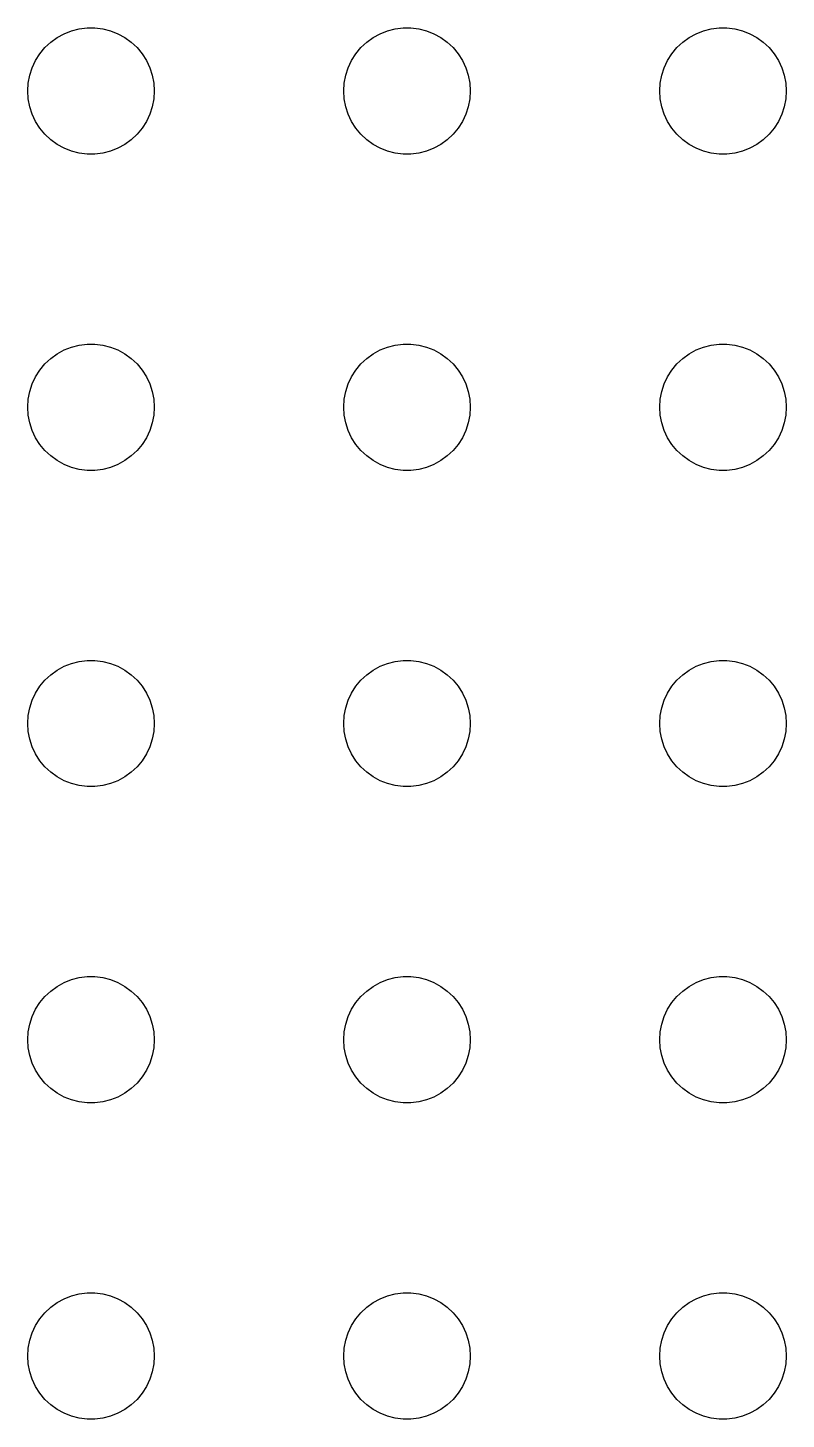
# Model space of a CAD drawing. Header units: metres. Extents: x -150 to 150, y -149 to 149.
# Drawn here: x -99 to -81, y -39 to -6 of the extents above; entities that cross this region are included whole.
import ezdxf

# ---------------------------------------------------------------- set-up
doc = ezdxf.new("R2010")
doc.units = ezdxf.units.M

msp = doc.modelspace()

# ---------------------------------------------------------------- linework, layer by layer
for p, q in [((-98.4561, -6.34422), (-98.3037, -6.23351)), ((-98.3037, -6.23351), (-98.1387, -6.14275)), ((-98.1387, -6.14275), (-97.9635, -6.07341)), ((-97.9635, -6.07341), (-97.7811, -6.02657)), ((-97.7811, -6.02657), (-97.5942, -6.00294)), ((-97.5942, -6.00294), (-97.4058, -6.00294)), ((-97.4058, -6.00294), (-97.2189, -6.02657)), ((-97.2189, -6.02657), (-97.0365, -6.07341)), ((-97.0365, -6.07341), (-96.8613, -6.14275)), ((-96.8613, -6.14275), (-96.6963, -6.23351)), ((-96.6963, -6.23351), (-96.5439, -6.34422)), ((-90.9561, -6.34422), (-90.8037, -6.23351)), ((-90.8037, -6.23351), (-90.6387, -6.14275)), ((-90.6387, -6.14275), (-90.4635, -6.07341)), ((-90.4635, -6.07341), (-90.2811, -6.02657)), ((-90.2811, -6.02657), (-90.0942, -6.00294)), ((-90.0942, -6.00294), (-89.9058, -6.00294)), ((-89.9058, -6.00294), (-89.7189, -6.02657)), ((-89.7189, -6.02657), (-89.5365, -6.07341)), ((-89.5365, -6.07341), (-89.3613, -6.14275)), ((-89.3613, -6.14275), (-89.1963, -6.23351)), ((-89.1963, -6.23351), (-89.0439, -6.34422)), ((-83.4561, -6.34422), (-83.3037, -6.23351)), ((-83.3037, -6.23351), (-83.1387, -6.14275)), ((-83.1387, -6.14275), (-82.9635, -6.07341)), ((-82.9635, -6.07341), (-82.7811, -6.02657)), ((-82.7811, -6.02657), (-82.5942, -6.00294)), ((-82.5942, -6.00294), (-82.4058, -6.00294)), ((-82.4058, -6.00294), (-82.2189, -6.02657)), ((-82.2189, -6.02657), (-82.0365, -6.07341)), ((-82.0365, -6.07341), (-81.8613, -6.14275)), ((-81.8613, -6.14275), (-81.6963, -6.23351)), ((-81.6963, -6.23351), (-81.5439, -6.34422)), ((-98.7135, -6.61832), (-98.5934, -6.47318)), ((-98.5934, -6.47318), (-98.4561, -6.34422)), ((-96.5439, -6.34422), (-96.4065, -6.47318)), ((-96.4065, -6.47318), (-96.2865, -6.61832)), ((-91.2135, -6.61832), (-91.0934, -6.47318)), ((-91.0934, -6.47318), (-90.9561, -6.34422)), ((-89.0439, -6.34422), (-88.9065, -6.47318)), ((-88.9065, -6.47318), (-88.7865, -6.61832)), ((-83.7135, -6.61832), (-83.5934, -6.47318)), ((-83.5934, -6.47318), (-83.4561, -6.34422)), ((-81.5439, -6.34422), (-81.4065, -6.47318)), ((-81.4065, -6.47318), (-81.2865, -6.61832)), ((-98.8947, -6.9478), (-98.8145, -6.77736)), ((-98.8145, -6.77736), (-98.7135, -6.61832)), ((-96.2865, -6.61832), (-96.1855, -6.77736)), ((-96.1855, -6.77736), (-96.1053, -6.9478)), ((-91.3947, -6.9478), (-91.3145, -6.77736)), ((-91.3145, -6.77736), (-91.2135, -6.61832)), ((-88.7865, -6.61832), (-88.6855, -6.77736)), ((-88.6855, -6.77736), (-88.6053, -6.9478)), ((-83.8947, -6.9478), (-83.8145, -6.77736)), ((-83.8145, -6.77736), (-83.7135, -6.61832)), ((-81.2865, -6.61832), (-81.1855, -6.77736)), ((-81.1855, -6.77736), (-81.1053, -6.9478)), ((-98.9882, -7.312), (-98.9529, -7.12695)), ((-98.9529, -7.12695), (-98.8947, -6.9478)), ((-96.1053, -6.9478), (-96.0471, -7.12695)), ((-96.0471, -7.12695), (-96.0118, -7.312)), ((-91.4882, -7.312), (-91.4529, -7.12695)), ((-91.4529, -7.12695), (-91.3947, -6.9478)), ((-88.6053, -6.9478), (-88.5471, -7.12695)), ((-88.5471, -7.12695), (-88.5118, -7.312)), ((-83.9882, -7.312), (-83.9529, -7.12695)), ((-83.9529, -7.12695), (-83.8947, -6.9478)), ((-81.1053, -6.9478), (-81.0471, -7.12695)), ((-81.0471, -7.12695), (-81.0118, -7.312)), ((-99, -7.5), (-98.9882, -7.312)), ((-98.9882, -7.68799), (-99, -7.5)), ((-96.0118, -7.312), (-96, -7.5)), ((-96, -7.5), (-96.0118, -7.68799)), ((-91.5, -7.5), (-91.4882, -7.312)), ((-91.4882, -7.68799), (-91.5, -7.5)), ((-88.5118, -7.312), (-88.5, -7.5)), ((-88.5, -7.5), (-88.5118, -7.68799)), ((-84, -7.5), (-83.9882, -7.312)), ((-83.9882, -7.68799), (-84, -7.5)), ((-81.0118, -7.312), (-81, -7.5)), ((-81, -7.5), (-81.0118, -7.68799)), ((-98.9529, -7.87303), (-98.9882, -7.68799)), ((-98.8947, -8.05219), (-98.9529, -7.87303)), ((-96.0471, -7.87303), (-96.1053, -8.05219)), ((-96.0118, -7.68799), (-96.0471, -7.87303)), ((-91.4529, -7.87303), (-91.4882, -7.68799)), ((-91.3947, -8.05219), (-91.4529, -7.87303)), ((-88.5471, -7.87303), (-88.6053, -8.05219)), ((-88.5118, -7.68799), (-88.5471, -7.87303)), ((-83.9529, -7.87303), (-83.9882, -7.68799)), ((-83.8947, -8.05219), (-83.9529, -7.87303)), ((-81.0471, -7.87303), (-81.1053, -8.05219)), ((-81.0118, -7.68799), (-81.0471, -7.87303)), ((-98.8145, -8.22263), (-98.8947, -8.05219)), ((-98.7135, -8.38167), (-98.8145, -8.22263)), ((-96.1855, -8.22263), (-96.2865, -8.38167)), ((-96.1053, -8.05219), (-96.1855, -8.22263)), ((-91.3145, -8.22263), (-91.3947, -8.05219)), ((-91.2135, -8.38167), (-91.3145, -8.22263)), ((-88.6855, -8.22263), (-88.7865, -8.38167)), ((-88.6053, -8.05219), (-88.6855, -8.22263)), ((-83.8145, -8.22263), (-83.8947, -8.05219)), ((-83.7135, -8.38167), (-83.8145, -8.22263)), ((-81.1855, -8.22263), (-81.2865, -8.38167)), ((-81.1053, -8.05219), (-81.1855, -8.22263)), ((-98.5934, -8.52681), (-98.7135, -8.38167)), ((-98.4561, -8.65576), (-98.5934, -8.52681)), ((-96.4065, -8.52681), (-96.5439, -8.65576)), ((-96.2865, -8.38167), (-96.4065, -8.52681)), ((-91.0934, -8.52681), (-91.2135, -8.38167)), ((-90.9561, -8.65576), (-91.0934, -8.52681)), ((-88.9065, -8.52681), (-89.0439, -8.65576)), ((-88.7865, -8.38167), (-88.9065, -8.52681)), ((-83.5934, -8.52681), (-83.7135, -8.38167)), ((-83.4561, -8.65576), (-83.5934, -8.52681)), ((-81.4065, -8.52681), (-81.5439, -8.65576)), ((-81.2865, -8.38167), (-81.4065, -8.52681)), ((-98.3037, -8.76648), (-98.4561, -8.65576)), ((-98.1387, -8.85724), (-98.3037, -8.76648)), ((-97.9635, -8.92657), (-98.1387, -8.85724)), ((-96.8613, -8.85724), (-97.0365, -8.92657)), ((-96.6963, -8.76648), (-96.8613, -8.85724)), ((-96.5439, -8.65576), (-96.6963, -8.76648)), ((-90.8037, -8.76648), (-90.9561, -8.65576)), ((-90.6387, -8.85724), (-90.8037, -8.76648)), ((-90.4635, -8.92657), (-90.6387, -8.85724)), ((-89.3613, -8.85724), (-89.5365, -8.92657)), ((-89.1963, -8.76648), (-89.3613, -8.85724)), ((-89.0439, -8.65576), (-89.1963, -8.76648)), ((-83.3037, -8.76648), (-83.4561, -8.65576)), ((-83.1387, -8.85724), (-83.3037, -8.76648)), ((-82.9635, -8.92657), (-83.1387, -8.85724)), ((-81.8613, -8.85724), (-82.0365, -8.92657)), ((-81.6963, -8.76648), (-81.8613, -8.85724)), ((-81.5439, -8.65576), (-81.6963, -8.76648)), ((-97.7811, -8.97342), (-97.9635, -8.92657)), ((-97.5942, -8.99704), (-97.7811, -8.97342)), ((-97.4058, -8.99704), (-97.5942, -8.99704)), ((-97.2189, -8.97342), (-97.4058, -8.99704)), ((-97.0365, -8.92657), (-97.2189, -8.97342)), ((-90.2811, -8.97342), (-90.4635, -8.92657)), ((-90.0942, -8.99704), (-90.2811, -8.97342)), ((-89.9058, -8.99704), (-90.0942, -8.99704)), ((-89.7189, -8.97342), (-89.9058, -8.99704)), ((-89.5365, -8.92657), (-89.7189, -8.97342)), ((-82.7811, -8.97342), (-82.9635, -8.92657)), ((-82.5942, -8.99704), (-82.7811, -8.97342)), ((-82.4058, -8.99704), (-82.5942, -8.99704)), ((-82.2189, -8.97342), (-82.4058, -8.99704)), ((-82.0365, -8.92657), (-82.2189, -8.97342)), ((-97.9635, -13.5734), (-97.7811, -13.5266)), ((-97.7811, -13.5266), (-97.5942, -13.5029)), ((-97.5942, -13.5029), (-97.4058, -13.5029)), ((-97.4058, -13.5029), (-97.2189, -13.5266)), ((-97.2189, -13.5266), (-97.0365, -13.5734)), ((-90.4635, -13.5734), (-90.2811, -13.5266)), ((-90.2811, -13.5266), (-90.0942, -13.5029)), ((-90.0942, -13.5029), (-89.9058, -13.5029)), ((-89.9058, -13.5029), (-89.7189, -13.5266)), ((-89.7189, -13.5266), (-89.5365, -13.5734)), ((-82.9635, -13.5734), (-82.7811, -13.5266)), ((-82.7811, -13.5266), (-82.5942, -13.5029)), ((-82.5942, -13.5029), (-82.4058, -13.5029)), ((-82.4058, -13.5029), (-82.2189, -13.5266)), ((-82.2189, -13.5266), (-82.0365, -13.5734)), ((-98.5934, -13.9732), (-98.4561, -13.8442)), ((-98.4561, -13.8442), (-98.3037, -13.7335)), ((-98.3037, -13.7335), (-98.1387, -13.6427)), ((-98.1387, -13.6427), (-97.9635, -13.5734)), ((-97.0365, -13.5734), (-96.8613, -13.6427)), ((-96.8613, -13.6427), (-96.6963, -13.7335)), ((-96.6963, -13.7335), (-96.5439, -13.8442)), ((-96.5439, -13.8442), (-96.4065, -13.9732)), ((-91.0934, -13.9732), (-90.9561, -13.8442)), ((-90.9561, -13.8442), (-90.8037, -13.7335)), ((-90.8037, -13.7335), (-90.6387, -13.6427)), ((-90.6387, -13.6427), (-90.4635, -13.5734)), ((-89.5365, -13.5734), (-89.3613, -13.6427)), ((-89.3613, -13.6427), (-89.1963, -13.7335)), ((-89.1963, -13.7335), (-89.0439, -13.8442)), ((-89.0439, -13.8442), (-88.9065, -13.9732)), ((-83.5934, -13.9732), (-83.4561, -13.8442)), ((-83.4561, -13.8442), (-83.3037, -13.7335)), ((-83.3037, -13.7335), (-83.1387, -13.6427)), ((-83.1387, -13.6427), (-82.9635, -13.5734)), ((-82.0365, -13.5734), (-81.8613, -13.6427)), ((-81.8613, -13.6427), (-81.6963, -13.7335)), ((-81.6963, -13.7335), (-81.5439, -13.8442)), ((-81.5439, -13.8442), (-81.4065, -13.9732)), ((-98.8145, -14.2774), (-98.7135, -14.1183)), ((-98.7135, -14.1183), (-98.5934, -13.9732)), ((-96.4065, -13.9732), (-96.2865, -14.1183)), ((-96.2865, -14.1183), (-96.1855, -14.2774)), ((-91.3145, -14.2774), (-91.2135, -14.1183)), ((-91.2135, -14.1183), (-91.0934, -13.9732)), ((-88.9065, -13.9732), (-88.7865, -14.1183)), ((-88.7865, -14.1183), (-88.6855, -14.2774)), ((-83.8145, -14.2774), (-83.7135, -14.1183)), ((-83.7135, -14.1183), (-83.5934, -13.9732)), ((-81.4065, -13.9732), (-81.2865, -14.1183)), ((-81.2865, -14.1183), (-81.1855, -14.2774)), ((-98.9529, -14.627), (-98.8947, -14.4478)), ((-98.8947, -14.4478), (-98.8145, -14.2774)), ((-96.1855, -14.2774), (-96.1053, -14.4478)), ((-96.1053, -14.4478), (-96.0471, -14.627)), ((-91.4529, -14.627), (-91.3947, -14.4478)), ((-91.3947, -14.4478), (-91.3145, -14.2774)), ((-88.6855, -14.2774), (-88.6053, -14.4478)), ((-88.6053, -14.4478), (-88.5471, -14.627)), ((-83.9529, -14.627), (-83.8947, -14.4478)), ((-83.8947, -14.4478), (-83.8145, -14.2774)), ((-81.1855, -14.2774), (-81.1053, -14.4478)), ((-81.1053, -14.4478), (-81.0471, -14.627)), ((-99, -15), (-98.9882, -14.812)), ((-98.9882, -14.812), (-98.9529, -14.627)), ((-96.0471, -14.627), (-96.0118, -14.812)), ((-96.0118, -14.812), (-96, -15)), ((-91.5, -15), (-91.4882, -14.812)), ((-91.4882, -14.812), (-91.4529, -14.627)), ((-88.5471, -14.627), (-88.5118, -14.812)), ((-88.5118, -14.812), (-88.5, -15)), ((-84, -15), (-83.9882, -14.812)), ((-83.9882, -14.812), (-83.9529, -14.627)), ((-81.0471, -14.627), (-81.0118, -14.812)), ((-81.0118, -14.812), (-81, -15)), ((-98.9882, -15.188), (-99, -15)), ((-96, -15), (-96.0118, -15.188)), ((-91.4882, -15.188), (-91.5, -15)), ((-88.5, -15), (-88.5118, -15.188)), ((-83.9882, -15.188), (-84, -15)), ((-81, -15), (-81.0118, -15.188)), ((-98.9529, -15.373), (-98.9882, -15.188)), ((-98.8947, -15.5522), (-98.9529, -15.373)), ((-96.0471, -15.373), (-96.1053, -15.5522)), ((-96.0118, -15.188), (-96.0471, -15.373)), ((-91.4529, -15.373), (-91.4882, -15.188)), ((-91.3947, -15.5522), (-91.4529, -15.373)), ((-88.5471, -15.373), (-88.6053, -15.5522)), ((-88.5118, -15.188), (-88.5471, -15.373)), ((-83.9529, -15.373), (-83.9882, -15.188)), ((-83.8947, -15.5522), (-83.9529, -15.373)), ((-81.0471, -15.373), (-81.1053, -15.5522)), ((-81.0118, -15.188), (-81.0471, -15.373)), ((-98.8145, -15.7226), (-98.8947, -15.5522)), ((-98.7135, -15.8817), (-98.8145, -15.7226)), ((-96.1855, -15.7226), (-96.2865, -15.8817)), ((-96.1053, -15.5522), (-96.1855, -15.7226)), ((-91.3145, -15.7226), (-91.3947, -15.5522)), ((-91.2135, -15.8817), (-91.3145, -15.7226)), ((-88.6855, -15.7226), (-88.7865, -15.8817)), ((-88.6053, -15.5522), (-88.6855, -15.7226)), ((-83.8145, -15.7226), (-83.8947, -15.5522)), ((-83.7135, -15.8817), (-83.8145, -15.7226)), ((-81.1855, -15.7226), (-81.2865, -15.8817)), ((-81.1053, -15.5522), (-81.1855, -15.7226)), ((-98.5934, -16.0268), (-98.7135, -15.8817)), ((-98.4561, -16.1558), (-98.5934, -16.0268)), ((-98.3037, -16.2665), (-98.4561, -16.1558)), ((-96.5439, -16.1558), (-96.6963, -16.2665)), ((-96.4065, -16.0268), (-96.5439, -16.1558)), ((-96.2865, -15.8817), (-96.4065, -16.0268)), ((-91.0934, -16.0268), (-91.2135, -15.8817)), ((-90.9561, -16.1558), (-91.0934, -16.0268)), ((-90.8037, -16.2665), (-90.9561, -16.1558)), ((-89.0439, -16.1558), (-89.1963, -16.2665)), ((-88.9065, -16.0268), (-89.0439, -16.1558)), ((-88.7865, -15.8817), (-88.9065, -16.0268)), ((-83.5934, -16.0268), (-83.7135, -15.8817)), ((-83.4561, -16.1558), (-83.5934, -16.0268)), ((-83.3037, -16.2665), (-83.4561, -16.1558)), ((-81.5439, -16.1558), (-81.6963, -16.2665)), ((-81.4065, -16.0268), (-81.5439, -16.1558)), ((-81.2865, -15.8817), (-81.4065, -16.0268)), ((-98.1387, -16.3572), (-98.3037, -16.2665)), ((-97.9635, -16.4266), (-98.1387, -16.3572)), ((-97.7811, -16.4734), (-97.9635, -16.4266)), ((-97.5942, -16.497), (-97.7811, -16.4734)), ((-97.4058, -16.497), (-97.5942, -16.497)), ((-97.2189, -16.4734), (-97.4058, -16.497)), ((-97.0365, -16.4266), (-97.2189, -16.4734)), ((-96.8613, -16.3572), (-97.0365, -16.4266)), ((-96.6963, -16.2665), (-96.8613, -16.3572)), ((-90.6387, -16.3572), (-90.8037, -16.2665)), ((-90.4635, -16.4266), (-90.6387, -16.3572)), ((-90.2811, -16.4734), (-90.4635, -16.4266)), ((-90.0942, -16.497), (-90.2811, -16.4734)), ((-89.9058, -16.497), (-90.0942, -16.497)), ((-89.7189, -16.4734), (-89.9058, -16.497)), ((-89.5365, -16.4266), (-89.7189, -16.4734)), ((-89.3613, -16.3572), (-89.5365, -16.4266)), ((-89.1963, -16.2665), (-89.3613, -16.3572)), ((-83.1387, -16.3572), (-83.3037, -16.2665)), ((-82.9635, -16.4266), (-83.1387, -16.3572)), ((-82.7811, -16.4734), (-82.9635, -16.4266)), ((-82.5942, -16.497), (-82.7811, -16.4734)), ((-82.4058, -16.497), (-82.5942, -16.497)), ((-82.2189, -16.4734), (-82.4058, -16.497)), ((-82.0365, -16.4266), (-82.2189, -16.4734)), ((-81.8613, -16.3572), (-82.0365, -16.4266)), ((-81.6963, -16.2665), (-81.8613, -16.3572)), ((-98.1387, -21.1427), (-97.9635, -21.0734)), ((-97.9635, -21.0734), (-97.7811, -21.0266)), ((-97.7811, -21.0266), (-97.5942, -21.003)), ((-97.5942, -21.003), (-97.4058, -21.003)), ((-97.4058, -21.003), (-97.2189, -21.0266)), ((-97.2189, -21.0266), (-97.0365, -21.0734)), ((-97.0365, -21.0734), (-96.8613, -21.1427)), ((-90.6387, -21.1427), (-90.4635, -21.0734)), ((-90.4635, -21.0734), (-90.2811, -21.0266)), ((-90.2811, -21.0266), (-90.0942, -21.003)), ((-90.0942, -21.003), (-89.9058, -21.003)), ((-89.9058, -21.003), (-89.7189, -21.0266)), ((-89.7189, -21.0266), (-89.5365, -21.0734)), ((-89.5365, -21.0734), (-89.3613, -21.1427)), ((-83.1387, -21.1427), (-82.9635, -21.0734)), ((-82.9635, -21.0734), (-82.7811, -21.0266)), ((-82.7811, -21.0266), (-82.5942, -21.003)), ((-82.5942, -21.003), (-82.4058, -21.003)), ((-82.4058, -21.003), (-82.2189, -21.0266)), ((-82.2189, -21.0266), (-82.0365, -21.0734)), ((-82.0365, -21.0734), (-81.8613, -21.1427)), ((-98.5934, -21.4732), (-98.4561, -21.3442)), ((-98.4561, -21.3442), (-98.3037, -21.2335)), ((-98.3037, -21.2335), (-98.1387, -21.1427)), ((-96.8613, -21.1427), (-96.6963, -21.2335)), ((-96.6963, -21.2335), (-96.5439, -21.3442)), ((-96.5439, -21.3442), (-96.4065, -21.4732)), ((-91.0934, -21.4732), (-90.9561, -21.3442)), ((-90.9561, -21.3442), (-90.8037, -21.2335)), ((-90.8037, -21.2335), (-90.6387, -21.1427)), ((-89.3613, -21.1427), (-89.1963, -21.2335)), ((-89.1963, -21.2335), (-89.0439, -21.3442)), ((-89.0439, -21.3442), (-88.9065, -21.4732)), ((-83.5934, -21.4732), (-83.4561, -21.3442)), ((-83.4561, -21.3442), (-83.3037, -21.2335)), ((-83.3037, -21.2335), (-83.1387, -21.1427)), ((-81.8613, -21.1427), (-81.6963, -21.2335)), ((-81.6963, -21.2335), (-81.5439, -21.3442)), ((-81.5439, -21.3442), (-81.4065, -21.4732)), ((-98.8145, -21.7774), (-98.7135, -21.6183)), ((-98.7135, -21.6183), (-98.5934, -21.4732)), ((-96.4065, -21.4732), (-96.2865, -21.6183)), ((-96.2865, -21.6183), (-96.1855, -21.7774)), ((-91.3145, -21.7774), (-91.2135, -21.6183)), ((-91.2135, -21.6183), (-91.0934, -21.4732)), ((-88.9065, -21.4732), (-88.7865, -21.6183)), ((-88.7865, -21.6183), (-88.6855, -21.7774)), ((-83.8145, -21.7774), (-83.7135, -21.6183)), ((-83.7135, -21.6183), (-83.5934, -21.4732)), ((-81.4065, -21.4732), (-81.2865, -21.6183)), ((-81.2865, -21.6183), (-81.1855, -21.7774)), ((-98.9529, -22.127), (-98.8947, -21.9478)), ((-98.8947, -21.9478), (-98.8145, -21.7774)), ((-96.1855, -21.7774), (-96.1053, -21.9478)), ((-96.1053, -21.9478), (-96.0471, -22.127)), ((-91.4529, -22.127), (-91.3947, -21.9478)), ((-91.3947, -21.9478), (-91.3145, -21.7774)), ((-88.6855, -21.7774), (-88.6053, -21.9478)), ((-88.6053, -21.9478), (-88.5471, -22.127)), ((-83.9529, -22.127), (-83.8947, -21.9478)), ((-83.8947, -21.9478), (-83.8145, -21.7774)), ((-81.1855, -21.7774), (-81.1053, -21.9478)), ((-81.1053, -21.9478), (-81.0471, -22.127)), ((-99, -22.5), (-98.9882, -22.312)), ((-98.9882, -22.312), (-98.9529, -22.127)), ((-96.0471, -22.127), (-96.0118, -22.312)), ((-96.0118, -22.312), (-96, -22.5)), ((-91.5, -22.5), (-91.4882, -22.312)), ((-91.4882, -22.312), (-91.4529, -22.127)), ((-88.5471, -22.127), (-88.5118, -22.312)), ((-88.5118, -22.312), (-88.5, -22.5)), ((-84, -22.5), (-83.9882, -22.312)), ((-83.9882, -22.312), (-83.9529, -22.127)), ((-81.0471, -22.127), (-81.0118, -22.312)), ((-81.0118, -22.312), (-81, -22.5)), ((-98.9882, -22.688), (-99, -22.5)), ((-98.9529, -22.873), (-98.9882, -22.688)), ((-96.0118, -22.688), (-96.0471, -22.873)), ((-96, -22.5), (-96.0118, -22.688)), ((-91.4882, -22.688), (-91.5, -22.5)), ((-91.4529, -22.873), (-91.4882, -22.688)), ((-88.5118, -22.688), (-88.5471, -22.873)), ((-88.5, -22.5), (-88.5118, -22.688)), ((-83.9882, -22.688), (-84, -22.5)), ((-83.9529, -22.873), (-83.9882, -22.688)), ((-81.0118, -22.688), (-81.0471, -22.873)), ((-81, -22.5), (-81.0118, -22.688)), ((-98.8947, -23.0522), (-98.9529, -22.873)), ((-98.8145, -23.2226), (-98.8947, -23.0522)), ((-96.1053, -23.0522), (-96.1855, -23.2226)), ((-96.0471, -22.873), (-96.1053, -23.0522)), ((-91.3947, -23.0522), (-91.4529, -22.873)), ((-91.3145, -23.2226), (-91.3947, -23.0522)), ((-88.6053, -23.0522), (-88.6855, -23.2226)), ((-88.5471, -22.873), (-88.6053, -23.0522)), ((-83.8947, -23.0522), (-83.9529, -22.873)), ((-83.8145, -23.2226), (-83.8947, -23.0522)), ((-81.1053, -23.0522), (-81.1855, -23.2226)), ((-81.0471, -22.873), (-81.1053, -23.0522)), ((-98.7135, -23.3817), (-98.8145, -23.2226)), ((-98.5934, -23.5268), (-98.7135, -23.3817)), ((-96.2865, -23.3817), (-96.4065, -23.5268)), ((-96.1855, -23.2226), (-96.2865, -23.3817)), ((-91.2135, -23.3817), (-91.3145, -23.2226)), ((-91.0934, -23.5268), (-91.2135, -23.3817)), ((-88.7865, -23.3817), (-88.9065, -23.5268)), ((-88.6855, -23.2226), (-88.7865, -23.3817)), ((-83.7135, -23.3817), (-83.8145, -23.2226)), ((-83.5934, -23.5268), (-83.7135, -23.3817)), ((-81.2865, -23.3817), (-81.4065, -23.5268)), ((-81.1855, -23.2226), (-81.2865, -23.3817)), ((-98.4561, -23.6558), (-98.5934, -23.5268)), ((-98.3037, -23.7665), (-98.4561, -23.6558)), ((-96.5439, -23.6558), (-96.6963, -23.7665)), ((-96.4065, -23.5268), (-96.5439, -23.6558)), ((-90.9561, -23.6558), (-91.0934, -23.5268)), ((-90.8037, -23.7665), (-90.9561, -23.6558)), ((-89.0439, -23.6558), (-89.1963, -23.7665)), ((-88.9065, -23.5268), (-89.0439, -23.6558)), ((-83.4561, -23.6558), (-83.5934, -23.5268)), ((-83.3037, -23.7665), (-83.4561, -23.6558)), ((-81.5439, -23.6558), (-81.6963, -23.7665)), ((-81.4065, -23.5268), (-81.5439, -23.6558)), ((-98.1387, -23.8572), (-98.3037, -23.7665)), ((-97.9635, -23.9266), (-98.1387, -23.8572)), ((-97.7811, -23.9734), (-97.9635, -23.9266)), ((-97.5942, -23.997), (-97.7811, -23.9734)), ((-97.4058, -23.997), (-97.5942, -23.997)), ((-97.2189, -23.9734), (-97.4058, -23.997)), ((-97.0365, -23.9266), (-97.2189, -23.9734)), ((-96.8613, -23.8572), (-97.0365, -23.9266)), ((-96.6963, -23.7665), (-96.8613, -23.8572)), ((-90.6387, -23.8572), (-90.8037, -23.7665)), ((-90.4635, -23.9266), (-90.6387, -23.8572)), ((-90.2811, -23.9734), (-90.4635, -23.9266)), ((-90.0942, -23.997), (-90.2811, -23.9734)), ((-89.9058, -23.997), (-90.0942, -23.997)), ((-89.7189, -23.9734), (-89.9058, -23.997)), ((-89.5365, -23.9266), (-89.7189, -23.9734)), ((-89.3613, -23.8572), (-89.5365, -23.9266)), ((-89.1963, -23.7665), (-89.3613, -23.8572)), ((-83.1387, -23.8572), (-83.3037, -23.7665)), ((-82.9635, -23.9266), (-83.1387, -23.8572)), ((-82.7811, -23.9734), (-82.9635, -23.9266)), ((-82.5942, -23.997), (-82.7811, -23.9734)), ((-82.4058, -23.997), (-82.5942, -23.997)), ((-82.2189, -23.9734), (-82.4058, -23.997)), ((-82.0365, -23.9266), (-82.2189, -23.9734)), ((-81.8613, -23.8572), (-82.0365, -23.9266)), ((-81.6963, -23.7665), (-81.8613, -23.8572)), ((-98.3037, -28.7335), (-98.1387, -28.6427)), ((-98.1387, -28.6427), (-97.9635, -28.5734)), ((-97.9635, -28.5734), (-97.7811, -28.5266)), ((-97.7811, -28.5266), (-97.5942, -28.503)), ((-97.5942, -28.503), (-97.4058, -28.503)), ((-97.4058, -28.503), (-97.2189, -28.5266)), ((-97.2189, -28.5266), (-97.0365, -28.5734)), ((-97.0365, -28.5734), (-96.8613, -28.6427)), ((-96.8613, -28.6427), (-96.6963, -28.7335)), ((-90.8037, -28.7335), (-90.6387, -28.6427)), ((-90.6387, -28.6427), (-90.4635, -28.5734)), ((-90.4635, -28.5734), (-90.2811, -28.5266)), ((-90.2811, -28.5266), (-90.0942, -28.503)), ((-90.0942, -28.503), (-89.9058, -28.503)), ((-89.9058, -28.503), (-89.7189, -28.5266)), ((-89.7189, -28.5266), (-89.5365, -28.5734)), ((-89.5365, -28.5734), (-89.3613, -28.6427)), ((-89.3613, -28.6427), (-89.1963, -28.7335)), ((-83.3037, -28.7335), (-83.1387, -28.6427)), ((-83.1387, -28.6427), (-82.9635, -28.5734)), ((-82.9635, -28.5734), (-82.7811, -28.5266)), ((-82.7811, -28.5266), (-82.5942, -28.503)), ((-82.5942, -28.503), (-82.4058, -28.503)), ((-82.4058, -28.503), (-82.2189, -28.5266)), ((-82.2189, -28.5266), (-82.0365, -28.5734)), ((-82.0365, -28.5734), (-81.8613, -28.6427)), ((-81.8613, -28.6427), (-81.6963, -28.7335)), ((-98.7135, -29.1183), (-98.5934, -28.9732)), ((-98.5934, -28.9732), (-98.4561, -28.8442)), ((-98.4561, -28.8442), (-98.3037, -28.7335)), ((-96.6963, -28.7335), (-96.5439, -28.8442)), ((-96.5439, -28.8442), (-96.4065, -28.9732)), ((-96.4065, -28.9732), (-96.2865, -29.1183)), ((-91.2135, -29.1183), (-91.0934, -28.9732)), ((-91.0934, -28.9732), (-90.9561, -28.8442)), ((-90.9561, -28.8442), (-90.8037, -28.7335)), ((-89.1963, -28.7335), (-89.0439, -28.8442)), ((-89.0439, -28.8442), (-88.9065, -28.9732)), ((-88.9065, -28.9732), (-88.7865, -29.1183)), ((-83.7135, -29.1183), (-83.5934, -28.9732)), ((-83.5934, -28.9732), (-83.4561, -28.8442)), ((-83.4561, -28.8442), (-83.3037, -28.7335)), ((-81.6963, -28.7335), (-81.5439, -28.8442)), ((-81.5439, -28.8442), (-81.4065, -28.9732)), ((-81.4065, -28.9732), (-81.2865, -29.1183)), ((-98.8947, -29.4478), (-98.8145, -29.2774)), ((-98.8145, -29.2774), (-98.7135, -29.1183)), ((-96.2865, -29.1183), (-96.1855, -29.2774)), ((-96.1855, -29.2774), (-96.1053, -29.4478)), ((-91.3947, -29.4478), (-91.3145, -29.2774)), ((-91.3145, -29.2774), (-91.2135, -29.1183)), ((-88.7865, -29.1183), (-88.6855, -29.2774)), ((-88.6855, -29.2774), (-88.6053, -29.4478)), ((-83.8947, -29.4478), (-83.8145, -29.2774)), ((-83.8145, -29.2774), (-83.7135, -29.1183)), ((-81.2865, -29.1183), (-81.1855, -29.2774)), ((-81.1855, -29.2774), (-81.1053, -29.4478)), ((-98.9882, -29.812), (-98.9529, -29.627)), ((-98.9529, -29.627), (-98.8947, -29.4478)), ((-96.1053, -29.4478), (-96.0471, -29.627)), ((-96.0471, -29.627), (-96.0118, -29.812)), ((-91.4882, -29.812), (-91.4529, -29.627)), ((-91.4529, -29.627), (-91.3947, -29.4478)), ((-88.6053, -29.4478), (-88.5471, -29.627)), ((-88.5471, -29.627), (-88.5118, -29.812)), ((-83.9882, -29.812), (-83.9529, -29.627)), ((-83.9529, -29.627), (-83.8947, -29.4478)), ((-81.1053, -29.4478), (-81.0471, -29.627)), ((-81.0471, -29.627), (-81.0118, -29.812)), ((-99, -30), (-98.9882, -29.812)), ((-98.9882, -30.188), (-99, -30)), ((-96.0118, -29.812), (-96, -30)), ((-96, -30), (-96.0118, -30.188)), ((-91.5, -30), (-91.4882, -29.812)), ((-91.4882, -30.188), (-91.5, -30)), ((-88.5118, -29.812), (-88.5, -30)), ((-88.5, -30), (-88.5118, -30.188)), ((-84, -30), (-83.9882, -29.812)), ((-83.9882, -30.188), (-84, -30)), ((-81.0118, -29.812), (-81, -30)), ((-81, -30), (-81.0118, -30.188)), ((-98.9529, -30.373), (-98.9882, -30.188)), ((-96.0118, -30.188), (-96.0471, -30.373)), ((-91.4529, -30.373), (-91.4882, -30.188)), ((-88.5118, -30.188), (-88.5471, -30.373)), ((-83.9529, -30.373), (-83.9882, -30.188)), ((-81.0118, -30.188), (-81.0471, -30.373)), ((-98.8947, -30.5522), (-98.9529, -30.373)), ((-98.8145, -30.7226), (-98.8947, -30.5522)), ((-96.1053, -30.5522), (-96.1855, -30.7226)), ((-96.0471, -30.373), (-96.1053, -30.5522)), ((-91.3947, -30.5522), (-91.4529, -30.373)), ((-91.3145, -30.7226), (-91.3947, -30.5522)), ((-88.6053, -30.5522), (-88.6855, -30.7226)), ((-88.5471, -30.373), (-88.6053, -30.5522)), ((-83.8947, -30.5522), (-83.9529, -30.373)), ((-83.8145, -30.7226), (-83.8947, -30.5522)), ((-81.1053, -30.5522), (-81.1855, -30.7226)), ((-81.0471, -30.373), (-81.1053, -30.5522)), ((-98.7135, -30.8817), (-98.8145, -30.7226)), ((-98.5934, -31.0268), (-98.7135, -30.8817)), ((-96.2865, -30.8817), (-96.4065, -31.0268)), ((-96.1855, -30.7226), (-96.2865, -30.8817)), ((-91.2135, -30.8817), (-91.3145, -30.7226)), ((-91.0934, -31.0268), (-91.2135, -30.8817)), ((-88.7865, -30.8817), (-88.9065, -31.0268)), ((-88.6855, -30.7226), (-88.7865, -30.8817)), ((-83.7135, -30.8817), (-83.8145, -30.7226)), ((-83.5934, -31.0268), (-83.7135, -30.8817)), ((-81.2865, -30.8817), (-81.4065, -31.0268)), ((-81.1855, -30.7226), (-81.2865, -30.8817)), ((-98.4561, -31.1558), (-98.5934, -31.0268)), ((-98.3037, -31.2665), (-98.4561, -31.1558)), ((-98.1387, -31.3572), (-98.3037, -31.2665)), ((-96.6963, -31.2665), (-96.8613, -31.3572)), ((-96.5439, -31.1558), (-96.6963, -31.2665)), ((-96.4065, -31.0268), (-96.5439, -31.1558)), ((-90.9561, -31.1558), (-91.0934, -31.0268)), ((-90.8037, -31.2665), (-90.9561, -31.1558)), ((-90.6387, -31.3572), (-90.8037, -31.2665)), ((-89.1963, -31.2665), (-89.3613, -31.3572)), ((-89.0439, -31.1558), (-89.1963, -31.2665)), ((-88.9065, -31.0268), (-89.0439, -31.1558)), ((-83.4561, -31.1558), (-83.5934, -31.0268)), ((-83.3037, -31.2665), (-83.4561, -31.1558)), ((-83.1387, -31.3572), (-83.3037, -31.2665)), ((-81.6963, -31.2665), (-81.8613, -31.3572)), ((-81.5439, -31.1558), (-81.6963, -31.2665)), ((-81.4065, -31.0268), (-81.5439, -31.1558)), ((-97.9635, -31.4266), (-98.1387, -31.3572)), ((-97.7811, -31.4734), (-97.9635, -31.4266)), ((-97.5942, -31.497), (-97.7811, -31.4734)), ((-97.4058, -31.497), (-97.5942, -31.497)), ((-97.2189, -31.4734), (-97.4058, -31.497)), ((-97.0365, -31.4266), (-97.2189, -31.4734)), ((-96.8613, -31.3572), (-97.0365, -31.4266)), ((-90.4635, -31.4266), (-90.6387, -31.3572)), ((-90.2811, -31.4734), (-90.4635, -31.4266)), ((-90.0942, -31.497), (-90.2811, -31.4734)), ((-89.9058, -31.497), (-90.0942, -31.497)), ((-89.7189, -31.4734), (-89.9058, -31.497)), ((-89.5365, -31.4266), (-89.7189, -31.4734)), ((-89.3613, -31.3572), (-89.5365, -31.4266)), ((-82.9635, -31.4266), (-83.1387, -31.3572)), ((-82.7811, -31.4734), (-82.9635, -31.4266)), ((-82.5942, -31.497), (-82.7811, -31.4734)), ((-82.4058, -31.497), (-82.5942, -31.497)), ((-82.2189, -31.4734), (-82.4058, -31.497)), ((-82.0365, -31.4266), (-82.2189, -31.4734)), ((-81.8613, -31.3572), (-82.0365, -31.4266)), ((-98.4561, -36.3442), (-98.3037, -36.2335)), ((-98.3037, -36.2335), (-98.1387, -36.1428)), ((-98.1387, -36.1428), (-97.9635, -36.0734)), ((-97.9635, -36.0734), (-97.7811, -36.0266)), ((-97.7811, -36.0266), (-97.5942, -36.003)), ((-97.5942, -36.003), (-97.4058, -36.003)), ((-97.4058, -36.003), (-97.2189, -36.0266)), ((-97.2189, -36.0266), (-97.0365, -36.0734)), ((-97.0365, -36.0734), (-96.8613, -36.1428)), ((-96.8613, -36.1428), (-96.6963, -36.2335)), ((-96.6963, -36.2335), (-96.5439, -36.3442)), ((-90.9561, -36.3442), (-90.8037, -36.2335)), ((-90.8037, -36.2335), (-90.6387, -36.1428)), ((-90.6387, -36.1428), (-90.4635, -36.0734)), ((-90.4635, -36.0734), (-90.2811, -36.0266)), ((-90.2811, -36.0266), (-90.0942, -36.003)), ((-90.0942, -36.003), (-89.9058, -36.003)), ((-89.9058, -36.003), (-89.7189, -36.0266)), ((-89.7189, -36.0266), (-89.5365, -36.0734)), ((-89.5365, -36.0734), (-89.3613, -36.1428)), ((-89.3613, -36.1428), (-89.1963, -36.2335)), ((-89.1963, -36.2335), (-89.0439, -36.3442)), ((-83.4561, -36.3442), (-83.3037, -36.2335)), ((-83.3037, -36.2335), (-83.1387, -36.1428)), ((-83.1387, -36.1428), (-82.9635, -36.0734)), ((-82.9635, -36.0734), (-82.7811, -36.0266)), ((-82.7811, -36.0266), (-82.5942, -36.003)), ((-82.5942, -36.003), (-82.4058, -36.003)), ((-82.4058, -36.003), (-82.2189, -36.0266)), ((-82.2189, -36.0266), (-82.0365, -36.0734)), ((-82.0365, -36.0734), (-81.8613, -36.1428)), ((-81.8613, -36.1428), (-81.6963, -36.2335)), ((-81.6963, -36.2335), (-81.5439, -36.3442)), ((-98.8145, -36.7774), (-98.7135, -36.6183)), ((-98.7135, -36.6183), (-98.5934, -36.4732)), ((-98.5934, -36.4732), (-98.4561, -36.3442)), ((-96.5439, -36.3442), (-96.4065, -36.4732)), ((-96.4065, -36.4732), (-96.2865, -36.6183)), ((-96.2865, -36.6183), (-96.1855, -36.7774)), ((-91.3145, -36.7774), (-91.2135, -36.6183)), ((-91.2135, -36.6183), (-91.0934, -36.4732)), ((-91.0934, -36.4732), (-90.9561, -36.3442)), ((-89.0439, -36.3442), (-88.9065, -36.4732)), ((-88.9065, -36.4732), (-88.7865, -36.6183)), ((-88.7865, -36.6183), (-88.6855, -36.7774)), ((-83.8145, -36.7774), (-83.7135, -36.6183)), ((-83.7135, -36.6183), (-83.5934, -36.4732)), ((-83.5934, -36.4732), (-83.4561, -36.3442)), ((-81.5439, -36.3442), (-81.4065, -36.4732)), ((-81.4065, -36.4732), (-81.2865, -36.6183)), ((-81.2865, -36.6183), (-81.1855, -36.7774)), ((-98.9529, -37.127), (-98.8947, -36.9478)), ((-98.8947, -36.9478), (-98.8145, -36.7774)), ((-96.1855, -36.7774), (-96.1053, -36.9478)), ((-96.1053, -36.9478), (-96.0471, -37.127)), ((-91.4529, -37.127), (-91.3947, -36.9478)), ((-91.3947, -36.9478), (-91.3145, -36.7774)), ((-88.6855, -36.7774), (-88.6053, -36.9478)), ((-88.6053, -36.9478), (-88.5471, -37.127)), ((-83.9529, -37.127), (-83.8947, -36.9478)), ((-83.8947, -36.9478), (-83.8145, -36.7774)), ((-81.1855, -36.7774), (-81.1053, -36.9478)), ((-81.1053, -36.9478), (-81.0471, -37.127)), ((-98.9882, -37.312), (-98.9529, -37.127)), ((-96.0471, -37.127), (-96.0118, -37.312)), ((-91.4882, -37.312), (-91.4529, -37.127)), ((-88.5471, -37.127), (-88.5118, -37.312)), ((-83.9882, -37.312), (-83.9529, -37.127)), ((-81.0471, -37.127), (-81.0118, -37.312)), ((-99, -37.5), (-98.9882, -37.312)), ((-98.9882, -37.688), (-99, -37.5)), ((-96.0118, -37.312), (-96, -37.5)), ((-96, -37.5), (-96.0118, -37.688)), ((-91.5, -37.5), (-91.4882, -37.312)), ((-91.4882, -37.688), (-91.5, -37.5)), ((-88.5118, -37.312), (-88.5, -37.5)), ((-88.5, -37.5), (-88.5118, -37.688)), ((-84, -37.5), (-83.9882, -37.312)), ((-83.9882, -37.688), (-84, -37.5)), ((-81.0118, -37.312), (-81, -37.5)), ((-81, -37.5), (-81.0118, -37.688)), ((-98.9529, -37.873), (-98.9882, -37.688)), ((-98.8947, -38.0522), (-98.9529, -37.873)), ((-96.0471, -37.873), (-96.1053, -38.0522)), ((-96.0118, -37.688), (-96.0471, -37.873)), ((-91.4529, -37.873), (-91.4882, -37.688)), ((-91.3947, -38.0522), (-91.4529, -37.873)), ((-88.5471, -37.873), (-88.6053, -38.0522)), ((-88.5118, -37.688), (-88.5471, -37.873)), ((-83.9529, -37.873), (-83.9882, -37.688)), ((-83.8947, -38.0522), (-83.9529, -37.873)), ((-81.0471, -37.873), (-81.1053, -38.0522)), ((-81.0118, -37.688), (-81.0471, -37.873)), ((-98.8145, -38.2226), (-98.8947, -38.0522)), ((-98.7135, -38.3817), (-98.8145, -38.2226)), ((-96.1855, -38.2226), (-96.2865, -38.3817)), ((-96.1053, -38.0522), (-96.1855, -38.2226)), ((-91.3145, -38.2226), (-91.3947, -38.0522)), ((-91.2135, -38.3817), (-91.3145, -38.2226)), ((-88.6855, -38.2226), (-88.7865, -38.3817)), ((-88.6053, -38.0522), (-88.6855, -38.2226)), ((-83.8145, -38.2226), (-83.8947, -38.0522)), ((-83.7135, -38.3817), (-83.8145, -38.2226)), ((-81.1855, -38.2226), (-81.2865, -38.3817)), ((-81.1053, -38.0522), (-81.1855, -38.2226)), ((-98.5934, -38.5268), (-98.7135, -38.3817)), ((-98.4561, -38.6558), (-98.5934, -38.5268)), ((-96.4065, -38.5268), (-96.5439, -38.6558)), ((-96.2865, -38.3817), (-96.4065, -38.5268)), ((-91.0934, -38.5268), (-91.2135, -38.3817)), ((-90.9561, -38.6558), (-91.0934, -38.5268)), ((-88.9065, -38.5268), (-89.0439, -38.6558)), ((-88.7865, -38.3817), (-88.9065, -38.5268)), ((-83.5934, -38.5268), (-83.7135, -38.3817)), ((-83.4561, -38.6558), (-83.5934, -38.5268)), ((-81.4065, -38.5268), (-81.5439, -38.6558)), ((-81.2865, -38.3817), (-81.4065, -38.5268)), ((-98.3037, -38.7665), (-98.4561, -38.6558)), ((-98.1387, -38.8572), (-98.3037, -38.7665)), ((-97.9635, -38.9266), (-98.1387, -38.8572)), ((-97.7811, -38.9734), (-97.9635, -38.9266)), ((-97.0365, -38.9266), (-97.2189, -38.9734)), ((-96.8613, -38.8572), (-97.0365, -38.9266)), ((-96.6963, -38.7665), (-96.8613, -38.8572)), ((-96.5439, -38.6558), (-96.6963, -38.7665)), ((-90.8037, -38.7665), (-90.9561, -38.6558)), ((-90.6387, -38.8572), (-90.8037, -38.7665)), ((-90.4635, -38.9266), (-90.6387, -38.8572)), ((-90.2811, -38.9734), (-90.4635, -38.9266)), ((-89.5365, -38.9266), (-89.7189, -38.9734)), ((-89.3613, -38.8572), (-89.5365, -38.9266)), ((-89.1963, -38.7665), (-89.3613, -38.8572)), ((-89.0439, -38.6558), (-89.1963, -38.7665)), ((-83.3037, -38.7665), (-83.4561, -38.6558)), ((-83.1387, -38.8572), (-83.3037, -38.7665)), ((-82.9635, -38.9266), (-83.1387, -38.8572)), ((-82.7811, -38.9734), (-82.9635, -38.9266)), ((-82.0365, -38.9266), (-82.2189, -38.9734)), ((-81.8613, -38.8572), (-82.0365, -38.9266)), ((-81.6963, -38.7665), (-81.8613, -38.8572)), ((-81.5439, -38.6558), (-81.6963, -38.7665)), ((-97.5942, -38.997), (-97.7811, -38.9734)), ((-97.4058, -38.997), (-97.5942, -38.997)), ((-97.2189, -38.9734), (-97.4058, -38.997)), ((-90.0942, -38.997), (-90.2811, -38.9734)), ((-89.9058, -38.997), (-90.0942, -38.997)), ((-89.7189, -38.9734), (-89.9058, -38.997)), ((-82.5942, -38.997), (-82.7811, -38.9734)), ((-82.4058, -38.997), (-82.5942, -38.997)), ((-82.2189, -38.9734), (-82.4058, -38.997))]:
    msp.add_line(p, q)

doc.saveas('drawing.dxf')
